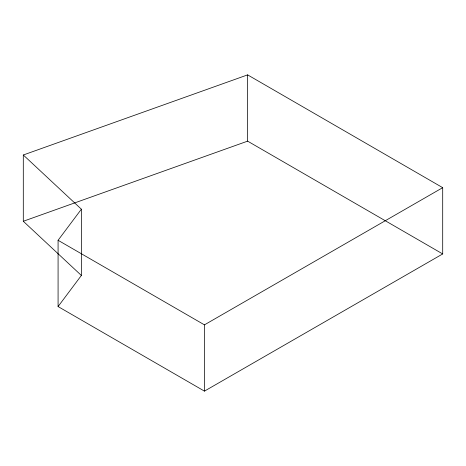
<?xml version="1.0" encoding="UTF-8"?>
<svg xmlns="http://www.w3.org/2000/svg" width="466" height="466" viewBox="0 0 466 466"><rect width="100%" height="100%" fill="white"/><g stroke="black" fill="none" stroke-linecap="round" stroke-linejoin="round"><path stroke-width="0.7" d="M58.081 240.287L81.369 209.187L23.3 154.992L247.621 74.875L442.7 187.67L442.7 253.941L204.446 391.125L58.081 306.558L58.081 240.287L204.446 324.854L442.7 187.67M58.081 306.558L81.369 275.458L81.369 209.187M23.3 154.992L23.3 221.263L247.621 141.146L442.7 253.941M23.3 221.263L81.369 275.458M247.621 74.875L247.621 141.146M204.446 324.854L204.446 391.125"/></g></svg>
